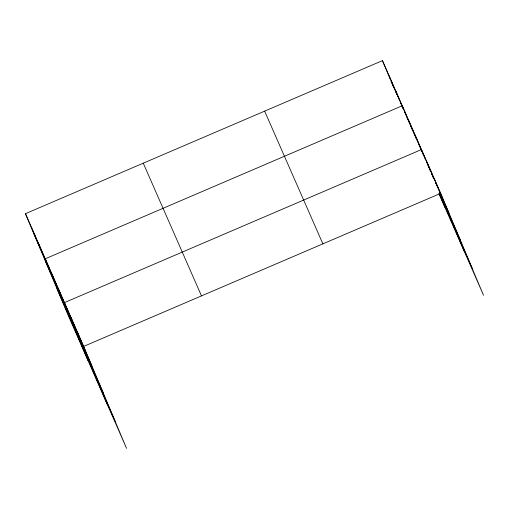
<?xml version="1.0" encoding="UTF-8"?>
<svg xmlns="http://www.w3.org/2000/svg" width="509" height="509" viewBox="0 0 509 509"><rect width="100%" height="100%" fill="white"/><g stroke="black" fill="none" stroke-linecap="round" stroke-linejoin="round"><path stroke-width="0.76" d="M25.45 213.678L83.686 346.394L126.55 448.365L68.314 315.644L25.45 213.678L382.45 60.635L440.686 193.356L483.55 295.322L438.828 193.401M83.686 346.394L440.686 193.356M394.545 89.037L391.09 81.16L391.975 83.298M395.175 90.475L397.065 94.769L389.048 75.676M397.376 95.488L398.006 96.92M398.948 99.07L399.578 100.502M400.208 101.934L401.149 104.084M401.779 105.516L403.662 109.81L395.652 90.723M404.292 111.242L405.234 113.392M405.864 114.824L409.319 122.707M416.375 138.779L410.578 125.57L412.379 129.852M416.986 140.172L417.895 142.253M418.506 143.646L423.386 154.768L415.064 134.961M423.692 155.461L425.524 159.635M426.44 161.722L427.051 163.109M427.967 165.196L429.182 167.976M430.709 171.45L429.793 169.37L430.697 171.508M431.32 172.844L432.236 174.931M432.847 176.318L433.763 178.404M435.589 182.578L436.2 183.965L435.31 181.847M436.506 184.665L438.338 188.833M438.949 190.226L449.014 213.163M439.668 193.006L460.41 240.28M439.515 193.827L472.155 268.211M264.642 111.14L322.878 243.862M143.258 163.173L201.494 295.894M33.779 233.485L92.014 366.206M45.174 260.595L103.41 393.317M56.919 288.527L115.155 421.248M434.279 178.761L442.607 198.567M427.872 164.159L434.711 180.428M429.501 168.664L421.471 149.557L64.471 302.601L107.329 404.566M431.295 172.933L432.192 175.077M432.796 176.502L433.693 178.646M439.693 192.911L464.329 251.529M408.657 120.359L416.387 138.753M410.279 124.864L402.25 105.764L45.25 258.801L88.114 360.766M439.413 194.171L445.114 207.729M382.45 60.635L390.479 79.735M392.579 84.723L393.476 86.867M77.279 331.798L85.607 351.604M70.872 317.196L79.2 337.003M58.064 287.999L66.386 307.805M51.657 273.397L59.986 293.209M38.652 243.76L46.974 263.567M32.048 228.719L40.376 248.526"/></g></svg>
